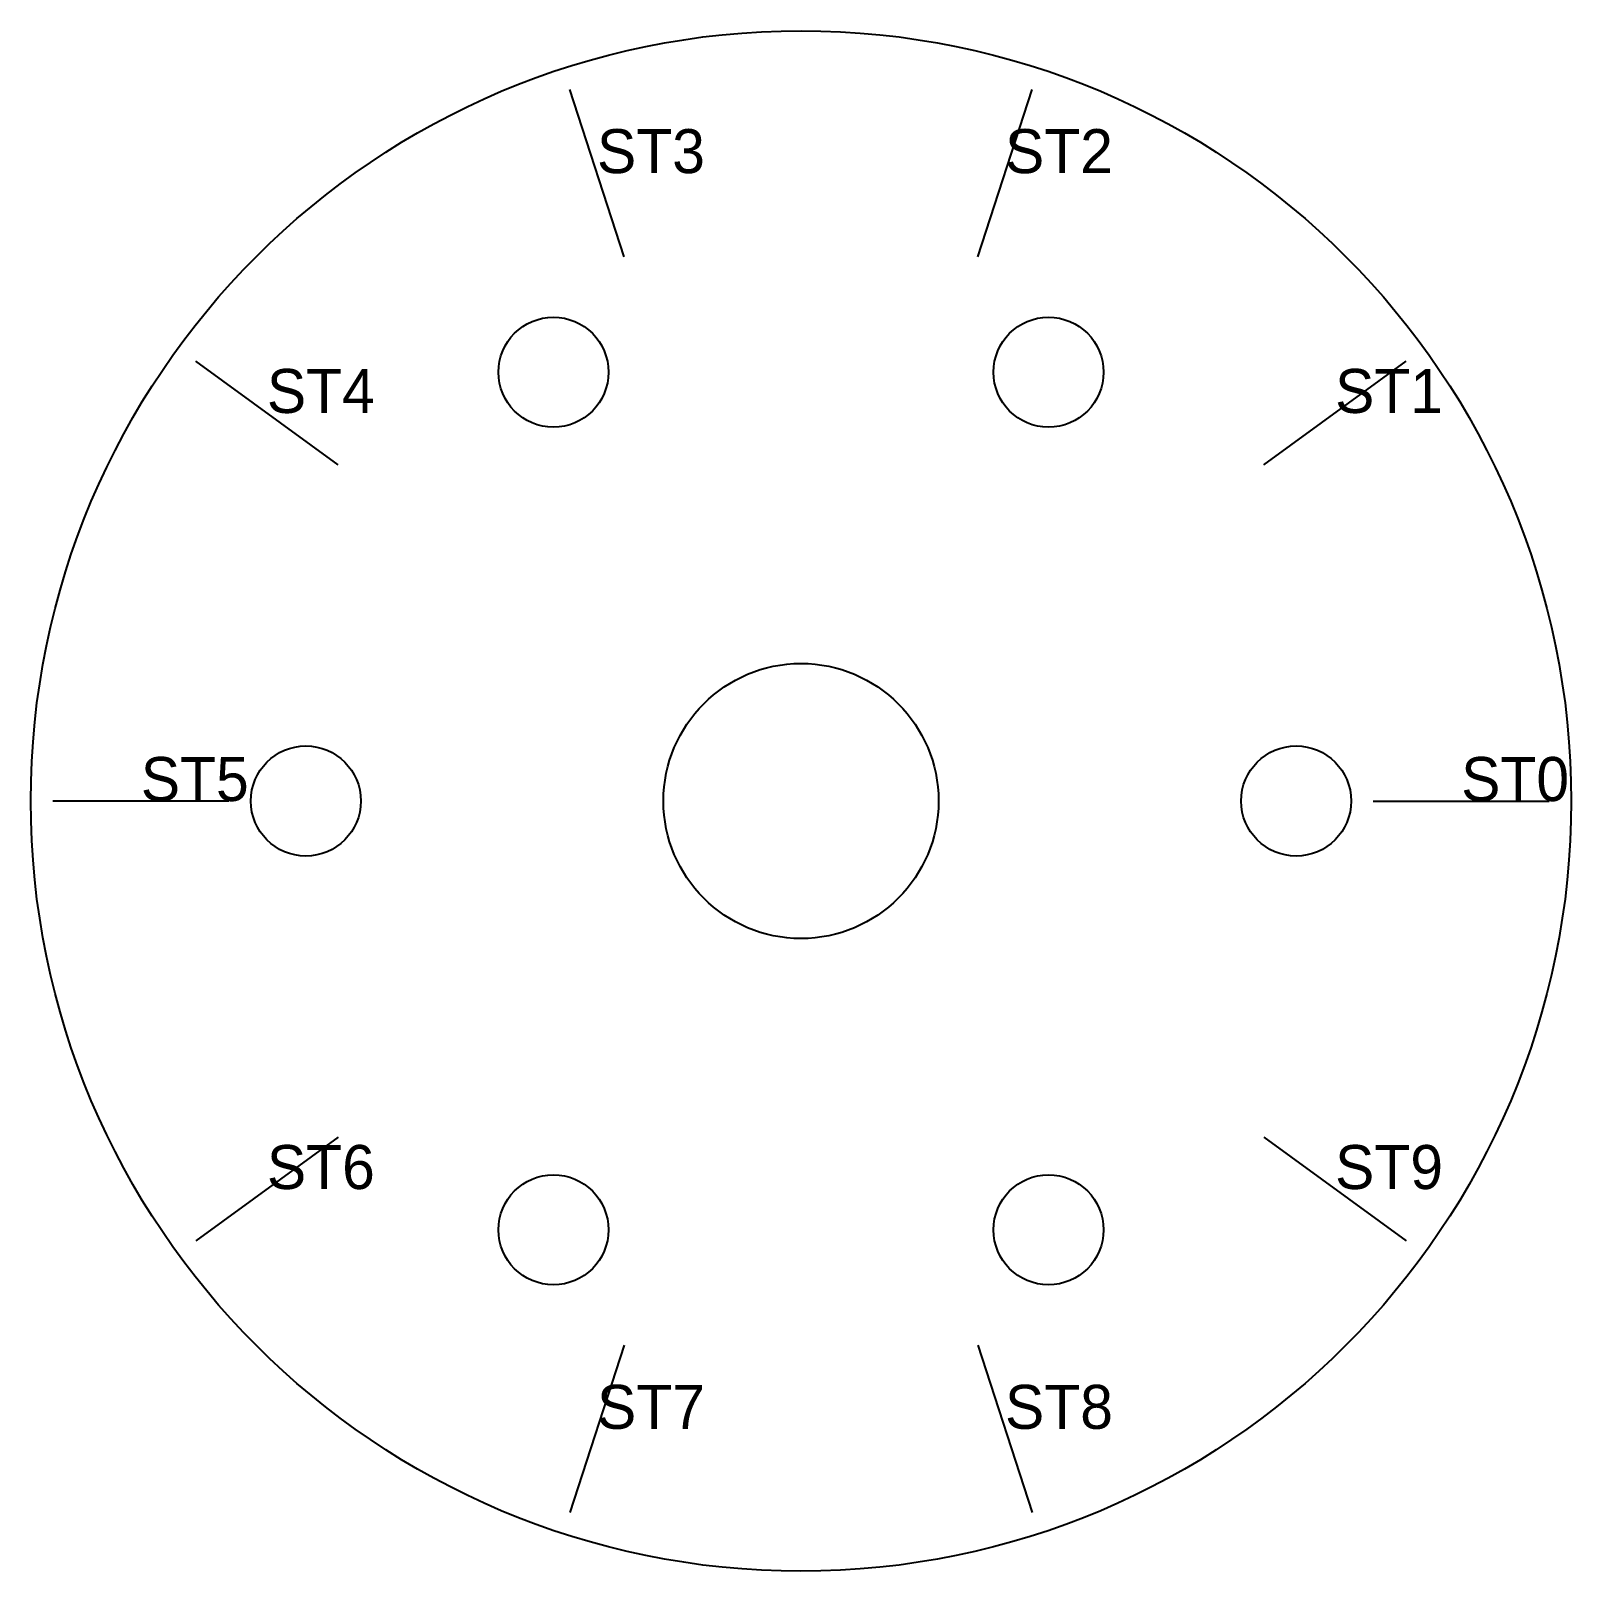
# Model space of a CAD drawing. Header units: millimetres. Extents: x -70 to 70, y -70 to 70.
import ezdxf

# ---------------------------------------------------------------- set-up
doc = ezdxf.new("R2010")
doc.units = ezdxf.units.MM

msp = doc.modelspace()

# ---------------------------------------------------------------- linework, layer by layer
at = {"layer": 'CUT'}
for centre, radius in [((0, 0), 70), ((-22.5, 38.971), 5), ((22.5, 38.971), 5), ((0, 0), 12.5), ((-45, 0), 5), ((45, 0), 5), ((-22.5, -38.971), 5), ((22.5, -38.971), 5)]:
    msp.add_circle(centre, radius, dxfattribs=at)
at = {"layer": 'MARK'}
for p, q in [((-16.069, 49.455), (-21.013, 64.672)), ((16.069, 49.455), (21.013, 64.672)), ((-42.069, 30.565), (-55.013, 39.969)), ((42.069, 30.565), (55.013, 39.969)), ((-52, 0), (-68, 0)), ((52, 0), (68, 0)), ((-42.069, -30.565), (-55.013, -39.969)), ((42.069, -30.565), (55.013, -39.969)), ((-16.069, -49.455), (-21.013, -64.672)), ((16.069, -49.455), (21.013, -64.672))]:
    msp.add_line(p, q, dxfattribs=at)

# ---------------------------------------------------------------- texts
for s, p in [('ST3', (-18.541, 57.063)), ('ST2', (18.541, 57.063)), ('ST4', (-48.541, 35.267)), ('ST1', (48.541, 35.267)), ('ST5', (-60, 0)), ('ST0', (60, 0)), ('ST6', (-48.541, -35.267)), ('ST9', (48.541, -35.267)), ('ST7', (-18.541, -57.063)), ('ST8', (18.541, -57.063))]:
    msp.add_text(s, height=4, dxfattribs=at).set_placement(p)

doc.saveas('drawing.dxf')
